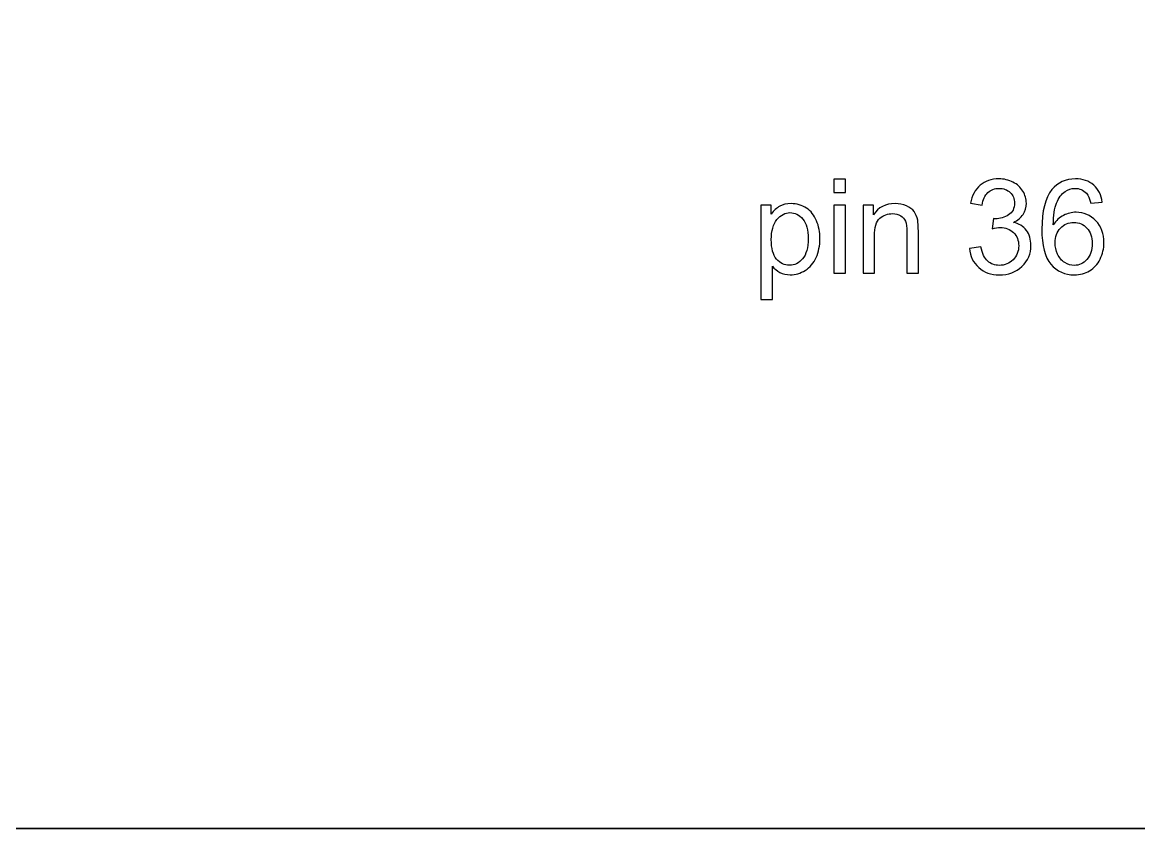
# Model space of a CAD drawing. Header units: centimetres. Extents: x -25.6 to 4.4, y -24.6 to -4.5.
# Drawn here: x -13.004 to -11.205, y -24.55 to -23.251 of the extents above; entities that cross this region are included whole.
import ezdxf

# ---------------------------------------------------------------- set-up
doc = ezdxf.new("R2010")
doc.units = ezdxf.units.CM
doc.header["$MEASUREMENT"] = 0
doc.layers.add('Layer 1', color=7, linetype='Continuous')

msp = doc.modelspace()

# ---------------------------------------------------------------- linework, layer by layer
at = {"layer": 'Layer 1', "color": 7, "lineweight": 35}
msp.add_lwpolyline([(-25.6, -24.55), (4.4, -24.55), (4.4, -4.55), (-25.6, -4.55), (-25.6, -24.55)], close=True, dxfattribs=at)
at = {"layer": 'Layer 1', "color": 250}
for points, knots in [([(-11.69603, -23.52495), (-11.69603, -23.52495), (-11.69603, -23.50354), (-11.69603, -23.50354), (-11.69603, -23.50354), (-11.69603, -23.50354), (-11.6774, -23.50354), (-11.6774, -23.50354), (-11.6774, -23.50354), (-11.6774, -23.50354), (-11.6774, -23.52495), (-11.6774, -23.52495), (-11.6774, -23.52495), (-11.6774, -23.52495), (-11.69603, -23.52495), (-11.69603, -23.52495)], [0, 0, 0, 0, 0.25, 0.25, 0.25, 0.25, 0.5, 0.5, 0.5, 0.5, 0.75, 0.75, 0.75, 0.75, 1, 1, 1, 1]), ([(-11.47762, -23.61505), (-11.47762, -23.61505), (-11.45903, -23.61258), (-11.45903, -23.61258), (-11.45903, -23.61258), (-11.45688, -23.62313), (-11.45324, -23.63072), (-11.44813, -23.63537), (-11.44813, -23.63537), (-11.44298, -23.64003), (-11.43673, -23.64236), (-11.42936, -23.64236), (-11.42936, -23.64236), (-11.42061, -23.64236), (-11.4132, -23.63933), (-11.40717, -23.63326), (-11.40717, -23.63326), (-11.40117, -23.62719), (-11.39814, -23.61968), (-11.39814, -23.61072), (-11.39814, -23.61072), (-11.39814, -23.60218), (-11.40092, -23.59512), (-11.4065, -23.58958), (-11.4065, -23.58958), (-11.41211, -23.58404), (-11.4192, -23.58126), (-11.42781, -23.58126), (-11.42781, -23.58126), (-11.43133, -23.58126), (-11.43571, -23.58196), (-11.44093, -23.58334), (-11.44093, -23.58334), (-11.44093, -23.58334), (-11.43885, -23.56701), (-11.43885, -23.56701), (-11.43885, -23.56701), (-11.43761, -23.56715), (-11.43663, -23.56722), (-11.43585, -23.56722), (-11.43585, -23.56722), (-11.42795, -23.56722), (-11.42082, -23.56514), (-11.41447, -23.56101), (-11.41447, -23.56101), (-11.40812, -23.55688), (-11.40495, -23.5505), (-11.40495, -23.54189), (-11.40495, -23.54189), (-11.40495, -23.53508), (-11.40727, -23.5294), (-11.4119, -23.52495), (-11.4119, -23.52495), (-11.41652, -23.52047), (-11.42248, -23.51822), (-11.42978, -23.51822), (-11.42978, -23.51822), (-11.43701, -23.51822), (-11.44305, -23.52051), (-11.44784, -23.52502), (-11.44784, -23.52502), (-11.45268, -23.52957), (-11.45578, -23.53642), (-11.45716, -23.54552), (-11.45716, -23.54552), (-11.45716, -23.54552), (-11.47575, -23.5422), (-11.47575, -23.5422), (-11.47575, -23.5422), (-11.47349, -23.52972), (-11.46831, -23.52005), (-11.46026, -23.51321), (-11.46026, -23.51321), (-11.45218, -23.50636), (-11.44217, -23.5029), (-11.43017, -23.5029), (-11.43017, -23.5029), (-11.42192, -23.5029), (-11.4143, -23.5047), (-11.40735, -23.50823), (-11.40735, -23.50823), (-11.4004, -23.51179), (-11.39507, -23.51663), (-11.39136, -23.52277), (-11.39136, -23.52277), (-11.3877, -23.5289), (-11.38583, -23.5354), (-11.38583, -23.54231), (-11.38583, -23.54231), (-11.38583, -23.54884), (-11.38759, -23.5548), (-11.39112, -23.5602), (-11.39112, -23.5602), (-11.39465, -23.56556), (-11.39983, -23.56983), (-11.40671, -23.573), (-11.40671, -23.573), (-11.39775, -23.57505), (-11.3908, -23.57935), (-11.38583, -23.58588), (-11.38583, -23.58588), (-11.38089, -23.59237), (-11.37842, -23.60052), (-11.37842, -23.61029), (-11.37842, -23.61029), (-11.37842, -23.62352), (-11.38322, -23.63474), (-11.39288, -23.64395), (-11.39288, -23.64395), (-11.40251, -23.65315), (-11.41472, -23.65774), (-11.42946, -23.65774), (-11.42946, -23.65774), (-11.44276, -23.65774), (-11.45381, -23.65379), (-11.46259, -23.64585), (-11.46259, -23.64585), (-11.47138, -23.63795), (-11.47639, -23.62768), (-11.47762, -23.61505)], [0, 0, 0, 0, 0.0333333, 0.0333333, 0.0333333, 0.0333333, 0.0666667, 0.0666667, 0.0666667, 0.0666667, 0.1, 0.1, 0.1, 0.1, 0.1333333, 0.1333333, 0.1333333, 0.1333333, 0.1666667, 0.1666667, 0.1666667, 0.1666667, 0.2, 0.2, 0.2, 0.2, 0.2333333, 0.2333333, 0.2333333, 0.2333333, 0.2666667, 0.2666667, 0.2666667, 0.2666667, 0.3, 0.3, 0.3, 0.3, 0.3333333, 0.3333333, 0.3333333, 0.3333333, 0.3666667, 0.3666667, 0.3666667, 0.3666667, 0.4, 0.4, 0.4, 0.4, 0.4333333, 0.4333333, 0.4333333, 0.4333333, 0.4666667, 0.4666667, 0.4666667, 0.4666667, 0.5, 0.5, 0.5, 0.5, 0.5333333, 0.5333333, 0.5333333, 0.5333333, 0.5666667, 0.5666667, 0.5666667, 0.5666667, 0.6, 0.6, 0.6, 0.6, 0.6333333, 0.6333333, 0.6333333, 0.6333333, 0.6666667, 0.6666667, 0.6666667, 0.6666667, 0.7, 0.7, 0.7, 0.7, 0.7333333, 0.7333333, 0.7333333, 0.7333333, 0.7666667, 0.7666667, 0.7666667, 0.7666667, 0.8, 0.8, 0.8, 0.8, 0.8333333, 0.8333333, 0.8333333, 0.8333333, 0.8666667, 0.8666667, 0.8666667, 0.8666667, 0.9, 0.9, 0.9, 0.9, 0.9333333, 0.9333333, 0.9333333, 0.9333333, 0.9666667, 0.9666667, 0.9666667, 0.9666667, 1, 1, 1, 1]), ([(-11.26348, -23.54065), (-11.26348, -23.54065), (-11.28197, -23.5421), (-11.28197, -23.5421), (-11.28197, -23.5421), (-11.28363, -23.5348), (-11.28596, -23.52947), (-11.28899, -23.52619), (-11.28899, -23.52619), (-11.29404, -23.52086), (-11.30024, -23.51822), (-11.30762, -23.51822), (-11.30762, -23.51822), (-11.31354, -23.51822), (-11.31873, -23.51987), (-11.32321, -23.52319), (-11.32321, -23.52319), (-11.32907, -23.52746), (-11.33369, -23.5337), (-11.33707, -23.54189), (-11.33707, -23.54189), (-11.34043, -23.55007), (-11.34219, -23.56175), (-11.34233, -23.57692), (-11.34233, -23.57692), (-11.33785, -23.57011), (-11.33238, -23.56503), (-11.32589, -23.56171), (-11.32589, -23.56171), (-11.31944, -23.55843), (-11.31263, -23.55677), (-11.30554, -23.55677), (-11.30554, -23.55677), (-11.29312, -23.55677), (-11.28257, -23.56133), (-11.27386, -23.57046), (-11.27386, -23.57046), (-11.26514, -23.5796), (-11.26077, -23.59138), (-11.26077, -23.60585), (-11.26077, -23.60585), (-11.26077, -23.61537), (-11.26285, -23.62419), (-11.26694, -23.63238), (-11.26694, -23.63238), (-11.27103, -23.64053), (-11.27668, -23.6468), (-11.28384, -23.65114), (-11.28384, -23.65114), (-11.291, -23.65548), (-11.29912, -23.65764), (-11.30822, -23.65764), (-11.30822, -23.65764), (-11.32374, -23.65764), (-11.33637, -23.65196), (-11.34614, -23.64053), (-11.34614, -23.64053), (-11.35595, -23.62913), (-11.36082, -23.61033), (-11.36082, -23.58415), (-11.36082, -23.58415), (-11.36082, -23.55487), (-11.35542, -23.5336), (-11.34459, -23.5203), (-11.34459, -23.5203), (-11.33517, -23.50873), (-11.32247, -23.5029), (-11.30645, -23.5029), (-11.30645, -23.5029), (-11.29456, -23.5029), (-11.28479, -23.50626), (-11.27717, -23.51296), (-11.27717, -23.51296), (-11.26955, -23.51963), (-11.265, -23.52887), (-11.26348, -23.54065)], [0, 0, 0, 0, 0.0526316, 0.0526316, 0.0526316, 0.0526316, 0.1052632, 0.1052632, 0.1052632, 0.1052632, 0.1578947, 0.1578947, 0.1578947, 0.1578947, 0.2105263, 0.2105263, 0.2105263, 0.2105263, 0.2631579, 0.2631579, 0.2631579, 0.2631579, 0.3157895, 0.3157895, 0.3157895, 0.3157895, 0.3684211, 0.3684211, 0.3684211, 0.3684211, 0.4210526, 0.4210526, 0.4210526, 0.4210526, 0.4736842, 0.4736842, 0.4736842, 0.4736842, 0.5263158, 0.5263158, 0.5263158, 0.5263158, 0.5789474, 0.5789474, 0.5789474, 0.5789474, 0.6315789, 0.6315789, 0.6315789, 0.6315789, 0.6842105, 0.6842105, 0.6842105, 0.6842105, 0.7368421, 0.7368421, 0.7368421, 0.7368421, 0.7894737, 0.7894737, 0.7894737, 0.7894737, 0.8421053, 0.8421053, 0.8421053, 0.8421053, 0.8947368, 0.8947368, 0.8947368, 0.8947368, 0.9473684, 0.9473684, 0.9473684, 0.9473684, 1, 1, 1, 1]), ([(-11.81382, -23.69711), (-11.81382, -23.69711), (-11.81382, -23.54531), (-11.81382, -23.54531), (-11.81382, -23.54531), (-11.81382, -23.54531), (-11.79689, -23.54531), (-11.79689, -23.54531), (-11.79689, -23.54531), (-11.79689, -23.54531), (-11.79689, -23.55956), (-11.79689, -23.55956), (-11.79689, -23.55956), (-11.7929, -23.55399), (-11.78838, -23.54979), (-11.78334, -23.547), (-11.78334, -23.547), (-11.77833, -23.54422), (-11.77223, -23.5428), (-11.76507, -23.5428), (-11.76507, -23.5428), (-11.75568, -23.5428), (-11.74743, -23.54524), (-11.74026, -23.55004), (-11.74026, -23.55004), (-11.73307, -23.55487), (-11.72767, -23.56168), (-11.72404, -23.57046), (-11.72404, -23.57046), (-11.72037, -23.57925), (-11.71853, -23.58888), (-11.71853, -23.59936), (-11.71853, -23.59936), (-11.71853, -23.61057), (-11.72054, -23.6207), (-11.7246, -23.62969), (-11.7246, -23.62969), (-11.72862, -23.63869), (-11.73448, -23.64557), (-11.74217, -23.65037), (-11.74217, -23.65037), (-11.74986, -23.65513), (-11.75794, -23.65753), (-11.76641, -23.65753), (-11.76641, -23.65753), (-11.77261, -23.65753), (-11.77815, -23.65622), (-11.78309, -23.65361), (-11.78309, -23.65361), (-11.78803, -23.651), (-11.79205, -23.64769), (-11.79523, -23.6437), (-11.79523, -23.6437), (-11.79523, -23.6437), (-11.79523, -23.69711), (-11.79523, -23.69711), (-11.79523, -23.69711), (-11.79523, -23.69711), (-11.81382, -23.69711), (-11.81382, -23.69711)], [0, 0, 0, 0, 0.0666667, 0.0666667, 0.0666667, 0.0666667, 0.1333333, 0.1333333, 0.1333333, 0.1333333, 0.2, 0.2, 0.2, 0.2, 0.2666667, 0.2666667, 0.2666667, 0.2666667, 0.3333333, 0.3333333, 0.3333333, 0.3333333, 0.4, 0.4, 0.4, 0.4, 0.4666667, 0.4666667, 0.4666667, 0.4666667, 0.5333333, 0.5333333, 0.5333333, 0.5333333, 0.6, 0.6, 0.6, 0.6, 0.6666667, 0.6666667, 0.6666667, 0.6666667, 0.7333333, 0.7333333, 0.7333333, 0.7333333, 0.8, 0.8, 0.8, 0.8, 0.8666667, 0.8666667, 0.8666667, 0.8666667, 0.9333333, 0.9333333, 0.9333333, 0.9333333, 1, 1, 1, 1]), ([(-11.69603, -23.65506), (-11.69603, -23.65506), (-11.69603, -23.54531), (-11.69603, -23.54531), (-11.69603, -23.54531), (-11.69603, -23.54531), (-11.6774, -23.54531), (-11.6774, -23.54531), (-11.6774, -23.54531), (-11.6774, -23.54531), (-11.6774, -23.65506), (-11.6774, -23.65506), (-11.6774, -23.65506), (-11.6774, -23.65506), (-11.69603, -23.65506), (-11.69603, -23.65506)], [0, 0, 0, 0, 0.25, 0.25, 0.25, 0.25, 0.5, 0.5, 0.5, 0.5, 0.75, 0.75, 0.75, 0.75, 1, 1, 1, 1]), ([(-11.64907, -23.65506), (-11.64907, -23.65506), (-11.64907, -23.54531), (-11.64907, -23.54531), (-11.64907, -23.54531), (-11.64907, -23.54531), (-11.63235, -23.54531), (-11.63235, -23.54531), (-11.63235, -23.54531), (-11.63235, -23.54531), (-11.63235, -23.5609), (-11.63235, -23.5609), (-11.63235, -23.5609), (-11.62427, -23.54884), (-11.61263, -23.5428), (-11.59742, -23.5428), (-11.59742, -23.5428), (-11.59079, -23.5428), (-11.58472, -23.544), (-11.57918, -23.54637), (-11.57918, -23.54637), (-11.57361, -23.54877), (-11.56948, -23.55187), (-11.56673, -23.55575), (-11.56673, -23.55575), (-11.56394, -23.5596), (-11.56204, -23.56418), (-11.56091, -23.56947), (-11.56091, -23.56947), (-11.56024, -23.57293), (-11.55989, -23.57896), (-11.55989, -23.58757), (-11.55989, -23.58757), (-11.55989, -23.58757), (-11.55989, -23.65506), (-11.55989, -23.65506), (-11.55989, -23.65506), (-11.55989, -23.65506), (-11.57851, -23.65506), (-11.57851, -23.65506), (-11.57851, -23.65506), (-11.57851, -23.65506), (-11.57851, -23.58828), (-11.57851, -23.58828), (-11.57851, -23.58828), (-11.57851, -23.58073), (-11.57922, -23.57505), (-11.58067, -23.57127), (-11.58067, -23.57127), (-11.58211, -23.56753), (-11.58469, -23.56454), (-11.58836, -23.56231), (-11.58836, -23.56231), (-11.59206, -23.56006), (-11.59636, -23.55893), (-11.60134, -23.55893), (-11.60134, -23.55893), (-11.60928, -23.55893), (-11.61608, -23.56147), (-11.62187, -23.56648), (-11.62187, -23.56648), (-11.62762, -23.57152), (-11.63048, -23.58105), (-11.63048, -23.59512), (-11.63048, -23.59512), (-11.63048, -23.59512), (-11.63048, -23.65506), (-11.63048, -23.65506), (-11.63048, -23.65506), (-11.63048, -23.65506), (-11.64907, -23.65506), (-11.64907, -23.65506)], [0, 0, 0, 0, 0.0555556, 0.0555556, 0.0555556, 0.0555556, 0.1111111, 0.1111111, 0.1111111, 0.1111111, 0.1666667, 0.1666667, 0.1666667, 0.1666667, 0.2222222, 0.2222222, 0.2222222, 0.2222222, 0.2777778, 0.2777778, 0.2777778, 0.2777778, 0.3333333, 0.3333333, 0.3333333, 0.3333333, 0.3888889, 0.3888889, 0.3888889, 0.3888889, 0.4444444, 0.4444444, 0.4444444, 0.4444444, 0.5, 0.5, 0.5, 0.5, 0.5555556, 0.5555556, 0.5555556, 0.5555556, 0.6111111, 0.6111111, 0.6111111, 0.6111111, 0.6666667, 0.6666667, 0.6666667, 0.6666667, 0.7222222, 0.7222222, 0.7222222, 0.7222222, 0.7777778, 0.7777778, 0.7777778, 0.7777778, 0.8333333, 0.8333333, 0.8333333, 0.8333333, 0.8888889, 0.8888889, 0.8888889, 0.8888889, 0.9444444, 0.9444444, 0.9444444, 0.9444444, 1, 1, 1, 1]), ([(-11.79699, -23.6008), (-11.79699, -23.61491), (-11.79413, -23.62536), (-11.78842, -23.63213), (-11.78842, -23.63213), (-11.7827, -23.63887), (-11.77575, -23.64225), (-11.76764, -23.64225), (-11.76764, -23.64225), (-11.75939, -23.64225), (-11.75229, -23.63876), (-11.7464, -23.63174), (-11.7464, -23.63174), (-11.74051, -23.62476), (-11.73755, -23.61393), (-11.73755, -23.59925), (-11.73755, -23.59925), (-11.73755, -23.58524), (-11.74044, -23.5748), (-11.74619, -23.56782), (-11.74619, -23.56782), (-11.75194, -23.56087), (-11.75882, -23.55737), (-11.76679, -23.55737), (-11.76679, -23.55737), (-11.77473, -23.55737), (-11.78175, -23.56108), (-11.78785, -23.56849), (-11.78785, -23.56849), (-11.79396, -23.5759), (-11.79699, -23.58669), (-11.79699, -23.6008)], [0, 0, 0, 0, 0.125, 0.125, 0.125, 0.125, 0.25, 0.25, 0.25, 0.25, 0.375, 0.375, 0.375, 0.375, 0.5, 0.5, 0.5, 0.5, 0.625, 0.625, 0.625, 0.625, 0.75, 0.75, 0.75, 0.75, 0.875, 0.875, 0.875, 0.875, 1, 1, 1, 1]), ([(-11.33944, -23.60595), (-11.33944, -23.61237), (-11.33806, -23.61851), (-11.33535, -23.62437), (-11.33535, -23.62437), (-11.33263, -23.63022), (-11.32882, -23.63467), (-11.32395, -23.63774), (-11.32395, -23.63774), (-11.31905, -23.64081), (-11.3139, -23.64236), (-11.30853, -23.64236), (-11.30853, -23.64236), (-11.30067, -23.64236), (-11.29393, -23.63918), (-11.28828, -23.63283), (-11.28828, -23.63283), (-11.28264, -23.62648), (-11.27982, -23.61788), (-11.27982, -23.60701), (-11.27982, -23.60701), (-11.27982, -23.59653), (-11.28261, -23.58828), (-11.28818, -23.58225), (-11.28818, -23.58225), (-11.29375, -23.57621), (-11.30077, -23.57321), (-11.30924, -23.57321), (-11.30924, -23.57321), (-11.31767, -23.57321), (-11.3248, -23.57621), (-11.33065, -23.58225), (-11.33065, -23.58225), (-11.33651, -23.58828), (-11.33944, -23.59618), (-11.33944, -23.60595)], [0, 0, 0, 0, 0.1111111, 0.1111111, 0.1111111, 0.1111111, 0.2222222, 0.2222222, 0.2222222, 0.2222222, 0.3333333, 0.3333333, 0.3333333, 0.3333333, 0.4444444, 0.4444444, 0.4444444, 0.4444444, 0.5555556, 0.5555556, 0.5555556, 0.5555556, 0.6666667, 0.6666667, 0.6666667, 0.6666667, 0.7777778, 0.7777778, 0.7777778, 0.7777778, 0.8888889, 0.8888889, 0.8888889, 0.8888889, 1, 1, 1, 1])]:
    msp.add_open_spline(points, degree=3, knots=knots, dxfattribs=at)

doc.saveas('drawing.dxf')
